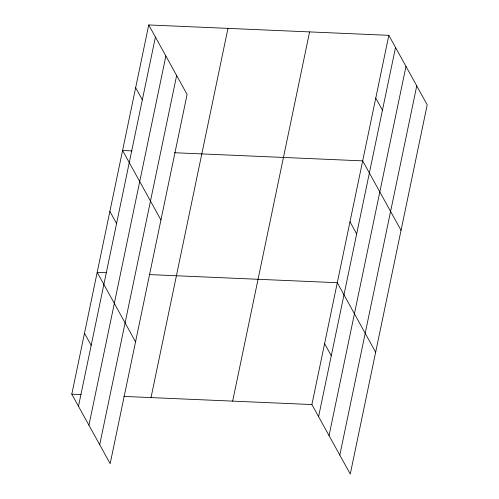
<?xml version="1.0" encoding="UTF-8"?>
<svg xmlns="http://www.w3.org/2000/svg" width="499" height="499" viewBox="0 0 499 499"><rect width="100%" height="100%" fill="white"/><g stroke="black" fill="none" stroke-linecap="round" stroke-linejoin="round"><path stroke-width="0.75" d="M148.733 24.95L187.1 94.448L110.16 463.665L71.794 394.173L148.733 24.95L388.84 35.335L427.206 104.827L350.267 474.05L311.9 404.552L388.84 35.335M78.48 406.28L155.42 37.057M88.934 425.217L165.874 56M99.706 444.728L176.646 75.511M151.029 397.597L227.968 28.374M232.665 401.127L309.605 31.905M318.587 416.665L395.526 47.442M329.041 435.602L405.98 66.379M339.813 455.113L416.752 85.89M131.898 150.885L122.573 150.486L160.94 219.984M174.619 152.738L362.679 160.871L401.046 230.363M106.505 272.728L97.186 272.329L135.547 341.821M149.232 274.581L337.293 282.708L375.653 352.207M71.794 394.173L81.119 394.572M123.839 396.418L311.9 404.552M375.759 98.103L382.446 110.21M349.986 221.787L356.673 233.9M324.599 343.63L331.28 355.743M135.653 87.718L142.34 99.825M109.88 211.408L116.566 223.515M84.493 333.251L91.174 345.358"/></g></svg>
